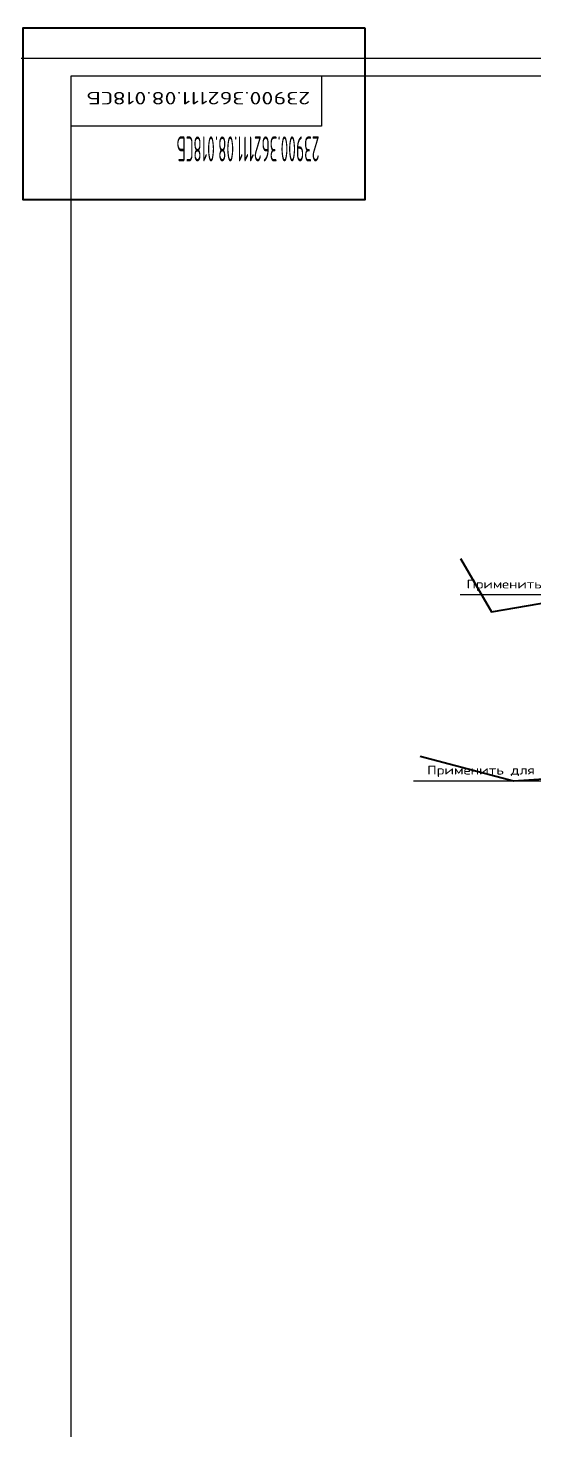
# Model space of a CAD drawing. Header units: millimetres. Extents: x -438477 to 631584, y 118817 to 676146.
# Drawn here: x 323177 to 326713, y 339274 to 349071 of the extents above; entities that cross this region are included whole.
import ezdxf
from ezdxf.enums import TextEntityAlignment as Align

# ---------------------------------------------------------------- set-up
doc = ezdxf.new("R2010")
doc.units = ezdxf.units.MM
for name, color, linetype in [('20_1', 1, 'CONTINUOUS'), ('20_FORMAT', 140, 'CONTINUOUS'), ('20_TEXT', 1, 'CONTINUOUS')]:
    doc.layers.add(name, color=color, linetype=linetype)
doc.styles.add('SIMPLEX', font='simplex.shx', dxfattribs={"width": 0.7})
doc.styles.add('НАДПИСИ_МЕЛК1', font='eskd_win.shx', dxfattribs={"width": 0.8, "height": 4})

msp = doc.modelspace()

# ---------------------------------------------------------------- linework, layer by layer
at = {"layer": '20_1', "color": 0, "ltscale": 25}
for p, q in [((326196.305, 345111.836), (327330.738, 345111.836)), ((325872.295, 343809.871), (327269.829, 343809.871))]:
    msp.add_line(p, q, dxfattribs=at)
at = {"layer": '20_1', "color": 30, "lineweight": 40, "ltscale": 25}
msp.add_lwpolyline([(325533.092, 349070.599), (323141.006, 349070.599), (323141.006, 347873.319), (325533.092, 347873.319)], close=True, dxfattribs=at)
for points in [[(326199.993, 345363.888), (326417.125, 344990.535), (327422.747, 345163.592)], [(325917.217, 343981.477), (326571.062, 343809.871), (327421.989, 343865.435)]]:
    msp.add_lwpolyline(points, dxfattribs=at)
at = {"layer": '20_FORMAT', "color": 7}
for p, q in [((325227.063, 348733.858), (325227.063, 348383.858)), ((325227.063, 348383.858), (323477.063, 348383.858))]:
    msp.add_line(p, q, dxfattribs=at)
at = {"layer": '20_FORMAT', "color": 4}
msp.add_lwpolyline([(322977.063, 334008.858), (344002.063, 334008.858), (344002.063, 348858.858), (322977.063, 348858.858)], close=True, dxfattribs=at)
at = {"layer": '20_FORMAT', "color": 7}
msp.add_lwpolyline([(323477.063, 334133.858), (343877.063, 334133.858), (343877.063, 348733.858), (323477.063, 348733.858)], close=True, dxfattribs=at)

# ---------------------------------------------------------------- texts
at = {"layer": '20_1', "color": 30, "lineweight": 40, "ltscale": 25, "style": 'НАДПИСИ_МЕЛК1', "width": 0.55}
msp.add_text('23900.362111.08.018СБ', height=175, rotation=180, dxfattribs=at).set_placement((325213.725, 348313.635))
at = {"layer": '20_1', "color": 0, "style": 'SIMPLEX'}
for s, p, p2 in [('Применить для РЖ 96', (326242.136, 345154.277), (327327.136, 345154.277)), ('Применить для РЖ 92, 93', (325966.513, 343854.037), (327255.679, 343854.037))]:
    msp.add_text(s, height=61.25, dxfattribs=at).set_placement(p, p2, align=Align.ALIGNED)
at = {"layer": '20_TEXT', "color": 7, "lineweight": 20, "style": 'SIMPLEX'}
msp.add_text('23900.362111.08.018СБ', height=87.5, rotation=180, dxfattribs=at).set_placement((325149.523, 348624.269), (323587.023, 348624.269), align=Align.ALIGNED)

doc.saveas('drawing.dxf')
